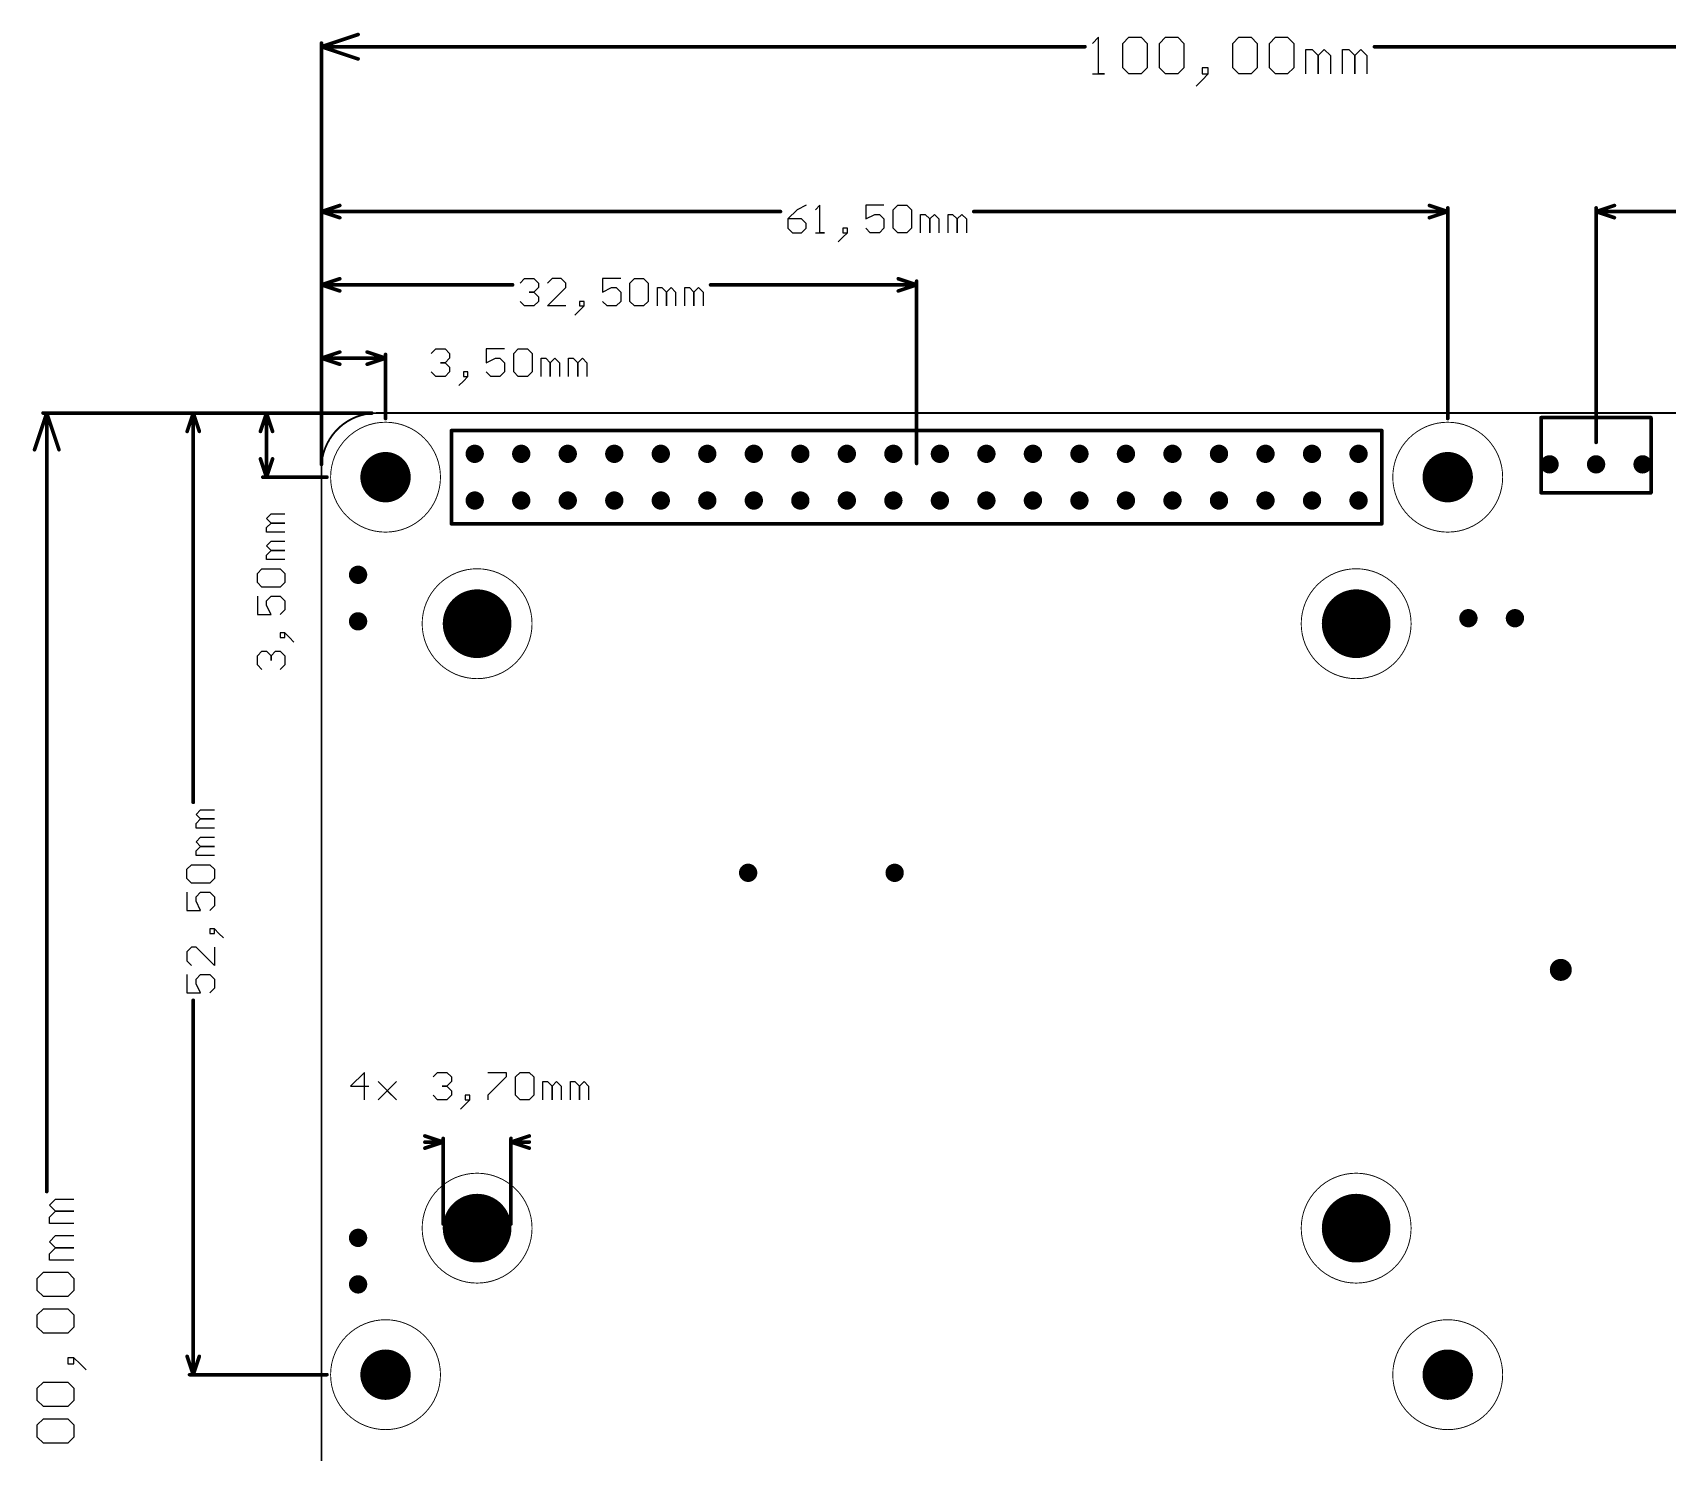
# Model space of a CAD drawing. Header units: millimetres. Extents: x -16 to 144, y -25 to 121.
# Drawn here: x -15.8 to 73.5, y 43.3 to 120.8 of the extents above; entities that cross this region are included whole.
import ezdxf

# ---------------------------------------------------------------- set-up
doc = ezdxf.new("R2010")
doc.units = ezdxf.units.MM
for name, color, linetype in [('Mechanical1', 6, 'Continuous'), ('Mechanical10', 56, 'Continuous'), ('Mechanical15', 56, 'Continuous'), ('PadHoleLayer', 156, 'Continuous')]:
    doc.layers.add(name, color=color, linetype=linetype)

# ---------------------------------------------------------------- blocks, each defined once
blk = doc.blocks.new('CON_HDR_P254_1X02_STR_4')
at = {"layer": 'PadHoleLayer', "const_width": 0.5}
for points in [[(-1.52, 0, 1), (-1.02, 0, 1)], [(1.02, 0, 1), (1.52, 0, 1)]]:
    blk.add_lwpolyline(points, format="xyb", close=True, dxfattribs=at)
blk = doc.blocks.new('CON_HDR_P254_2X20M_STR_164')
at = {"layer": 'PadHoleLayer', "const_width": 0.5}
for points in [[(-24.38, 1.275, 1), (-23.88, 1.275, 1)], [(-21.84, 1.275, 1), (-21.34, 1.275, 1)], [(-19.3, 1.275, 1), (-18.8, 1.275, 1)], [(-16.76, 1.275, 1), (-16.26, 1.275, 1)], [(-14.22, 1.275, 1), (-13.72, 1.275, 1)], [(-11.68, 1.275, 1), (-11.18, 1.275, 1)], [(-9.14, 1.275, 1), (-8.64, 1.275, 1)], [(-6.6, 1.275, 1), (-6.1, 1.275, 1)], [(-4.06, 1.275, 1), (-3.56, 1.275, 1)], [(-1.52, 1.275, 1), (-1.02, 1.275, 1)], [(1.02, 1.275, 1), (1.52, 1.275, 1)], [(3.56, 1.275, 1), (4.06, 1.275, 1)], [(6.1, 1.275, 1), (6.6, 1.275, 1)], [(8.64, 1.275, 1), (9.14, 1.275, 1)], [(11.18, 1.275, 1), (11.68, 1.275, 1)], [(13.72, 1.275, 1), (14.22, 1.275, 1)], [(16.26, 1.275, 1), (16.76, 1.275, 1)], [(18.8, 1.275, 1), (19.3, 1.275, 1)], [(21.34, 1.275, 1), (21.84, 1.275, 1)], [(23.88, 1.275, 1), (24.38, 1.275, 1)], [(-24.38, -1.275, 1), (-23.88, -1.275, 1)], [(-21.84, -1.275, 1), (-21.34, -1.275, 1)], [(-19.3, -1.275, 1), (-18.8, -1.275, 1)], [(-16.76, -1.275, 1), (-16.26, -1.275, 1)], [(-14.22, -1.275, 1), (-13.72, -1.275, 1)], [(-11.68, -1.275, 1), (-11.18, -1.275, 1)], [(-9.14, -1.275, 1), (-8.64, -1.275, 1)], [(-6.6, -1.275, 1), (-6.1, -1.275, 1)], [(-4.06, -1.275, 1), (-3.56, -1.275, 1)], [(-1.52, -1.275, 1), (-1.02, -1.275, 1)], [(1.02, -1.275, 1), (1.52, -1.275, 1)], [(3.56, -1.275, 1), (4.06, -1.275, 1)], [(6.1, -1.275, 1), (6.6, -1.275, 1)], [(8.64, -1.275, 1), (9.14, -1.275, 1)], [(11.18, -1.275, 1), (11.68, -1.275, 1)], [(13.72, -1.275, 1), (14.22, -1.275, 1)], [(16.26, -1.275, 1), (16.76, -1.275, 1)], [(18.8, -1.275, 1), (19.3, -1.275, 1)], [(21.34, -1.275, 1), (21.84, -1.275, 1)], [(23.88, -1.275, 1), (24.38, -1.275, 1)]]:
    blk.add_lwpolyline(points, format="xyb", close=True, dxfattribs=at)
blk = doc.blocks.new('CON_HDR_P254_1X02_STR_165')
at = {"layer": 'PadHoleLayer', "const_width": 0.5}
for points in [[(-1.52, 0, 1), (-1.02, 0, 1)], [(1.02, 0, 1), (1.52, 0, 1)]]:
    blk.add_lwpolyline(points, format="xyb", close=True, dxfattribs=at)
blk = doc.blocks.new('CON_GCT_MEM2055_R_B_256')
at = {"layer": 'PadHoleLayer', "const_width": 0.5}
for points in [[(-5.2, 3.5, 1), (-4.7, 3.5, 1)], [(2.8, 3.5, 1), (3.3, 3.5, 1)]]:
    blk.add_lwpolyline(points, format="xyb", close=True, dxfattribs=at)
blk = doc.blocks.new('SKT_HRW_S8411_45R_261')
at = {"layer": 'PadHoleLayer', "const_width": 0.6}
for points in [[(-0.3, 3.725, 1), (0.3, 3.725, 1)], [(-0.3, -3.725, 1), (0.3, -3.725, 1)]]:
    blk.add_lwpolyline(points, format="xyb", close=True, dxfattribs=at)
blk = doc.blocks.new('OPT_VSH_TSOP3XXXX_264')
at = {"layer": 'PadHoleLayer', "const_width": 0.5}
for points in [[(-2.79, 0, 1), (-2.29, 0, 1)], [(-0.25, 0, 1), (0.25, 0, 1)], [(2.29, 0, 1), (2.79, 0, 1)]]:
    blk.add_lwpolyline(points, format="xyb", close=True, dxfattribs=at)
blk = doc.blocks.new('PCB_MH_H270_C600_273')
at = {"layer": 'PadHoleLayer', "const_width": 1.35}
blk.add_lwpolyline([(-0.675, 0, 1), (0.675, 0, 1)], format="xyb", close=True, dxfattribs=at)
blk = doc.blocks.new('PCB_MH_H270_C600_274')
at = {"layer": 'PadHoleLayer', "const_width": 1.35}
blk.add_lwpolyline([(-0.675, 0, 1), (0.675, 0, 1)], format="xyb", close=True, dxfattribs=at)
blk = doc.blocks.new('PCB_MH_H270_C600_275')
at = {"layer": 'PadHoleLayer', "const_width": 1.35}
blk.add_lwpolyline([(-0.675, 0, 1), (0.675, 0, 1)], format="xyb", close=True, dxfattribs=at)
blk = doc.blocks.new('PCB_MH_H270_C600_282')
at = {"layer": 'PadHoleLayer', "const_width": 1.35}
blk.add_lwpolyline([(-0.675, 0, 1), (0.675, 0, 1)], format="xyb", close=True, dxfattribs=at)
blk = doc.blocks.new('CON_HDR_P254_1X02_STR_288')
at = {"layer": 'PadHoleLayer', "const_width": 0.5}
for points in [[(-1.52, 0, 1), (-1.02, 0, 1)], [(1.02, 0, 1), (1.52, 0, 1)]]:
    blk.add_lwpolyline(points, format="xyb", close=True, dxfattribs=at)
blk = doc.blocks.new('PCB_WRT_9774015151_294')
at = {"layer": 'PadHoleLayer', "const_width": 1.85}
blk.add_lwpolyline([(-0.925, 0, 1), (0.925, 0, 1)], format="xyb", close=True, dxfattribs=at)
blk = doc.blocks.new('PCB_WRT_9774015151_295')
at = {"layer": 'PadHoleLayer', "const_width": 1.85}
blk.add_lwpolyline([(-0.925, 0, 1), (0.925, 0, 1)], format="xyb", close=True, dxfattribs=at)
blk = doc.blocks.new('PCB_WRT_9774015151_296')
at = {"layer": 'PadHoleLayer', "const_width": 1.85}
blk.add_lwpolyline([(-0.925, 0, 1), (0.925, 0, 1)], format="xyb", close=True, dxfattribs=at)
blk = doc.blocks.new('PCB_WRT_9774015151_297')
at = {"layer": 'PadHoleLayer', "const_width": 1.85}
blk.add_lwpolyline([(-0.925, 0, 1), (0.925, 0, 1)], format="xyb", close=True, dxfattribs=at)

msp = doc.modelspace()

# ---------------------------------------------------------------- linework, layer by layer
at = {"layer": 'Mechanical1', "const_width": 0.1}
msp.add_lwpolyline([(0, 97, -0.414214), (3, 100)], format="xyb", dxfattribs=at)
for points in [[(3, 100), (97, 100)], [(0, 97), (0, 3)]]:
    msp.add_lwpolyline(points, dxfattribs=at)
at = {"layer": 'Mechanical1', "const_width": 0.05}
for points in [[(2.975, 100, 1), (3.025, 100, 1)], [(2.975, 100, 1), (3.025, 100, 1)], [(-0.025, 97, 1), (0.025, 97, 1)], [(-0.025, 97, 1), (0.025, 97, 1)]]:
    msp.add_lwpolyline(points, format="xyb", close=True, dxfattribs=at)
at = {"layer": 'Mechanical10'}
for p, q in [((42.429, 120.514), (42.096, 120.181)), ((42.429, 118.515), (42.429, 120.514)), ((43.762, 120.181), (44.095, 120.514)), ((44.095, 120.514), (44.762, 120.514)), ((44.762, 120.514), (45.095, 120.181)), ((45.761, 120.181), (46.095, 120.514)), ((46.095, 120.514), (46.761, 120.514)), ((46.761, 120.514), (47.094, 120.181)), ((49.76, 120.181), (50.093, 120.514)), ((50.093, 120.514), (50.76, 120.514)), ((50.76, 120.514), (51.093, 120.181)), ((51.76, 120.181), (52.093, 120.514)), ((52.093, 120.514), (52.759, 120.514)), ((52.759, 120.514), (53.092, 120.181)), ((43.762, 118.848), (43.762, 120.181)), ((45.095, 120.181), (45.095, 118.848)), ((45.761, 118.848), (45.761, 120.181)), ((47.094, 120.181), (47.094, 118.848)), ((49.76, 118.848), (49.76, 120.181)), ((51.093, 120.181), (51.093, 118.848)), ((51.76, 118.848), (51.76, 120.181)), ((53.092, 120.181), (53.092, 118.848)), ((53.759, 118.515), (53.759, 119.848)), ((53.759, 119.848), (54.092, 119.848)), ((54.092, 119.848), (54.425, 119.514)), ((54.425, 119.514), (54.759, 119.848)), ((54.759, 119.848), (55.092, 119.514)), ((55.758, 118.515), (55.758, 119.848)), ((55.758, 119.848), (56.091, 119.848)), ((56.091, 119.848), (56.425, 119.514)), ((56.425, 119.514), (56.758, 119.848)), ((56.758, 119.848), (57.091, 119.514)), ((44.095, 118.515), (43.762, 118.848)), ((45.095, 118.848), (44.762, 118.515)), ((46.095, 118.515), (45.761, 118.848)), ((47.094, 118.848), (46.761, 118.515)), ((48.427, 118.848), (48.094, 118.848)), ((48.094, 118.848), (48.094, 118.515)), ((48.427, 118.515), (48.427, 118.848)), ((50.093, 118.515), (49.76, 118.848)), ((51.093, 118.848), (50.76, 118.515)), ((52.093, 118.515), (51.76, 118.848)), ((53.092, 118.848), (52.759, 118.515)), ((54.425, 119.514), (54.425, 118.515)), ((54.425, 118.515), (54.425, 119.514)), ((55.092, 119.514), (55.092, 118.515)), ((56.425, 119.514), (56.425, 118.515)), ((56.425, 118.515), (56.425, 119.514)), ((57.091, 119.514), (57.091, 118.515)), ((42.096, 118.515), (42.762, 118.515)), ((42.762, 118.515), (42.429, 118.515)), ((44.762, 118.515), (44.095, 118.515)), ((46.761, 118.515), (46.095, 118.515)), ((48.094, 118.181), (47.761, 117.848)), ((48.094, 118.181), (48.427, 118.515)), ((48.094, 118.515), (48.427, 118.515)), ((48.427, 118.515), (48.094, 118.181)), ((50.76, 118.515), (50.093, 118.515)), ((52.759, 118.515), (52.093, 118.515)), ((-14.848, 56.758), (-14.514, 57.091)), ((-14.514, 56.425), (-14.848, 56.758)), ((-14.848, 56.091), (-14.514, 56.425)), ((-14.514, 57.091), (-13.515, 57.091)), ((-14.514, 56.425), (-13.515, 56.425)), ((-13.515, 56.425), (-14.514, 56.425)), ((-14.848, 55.758), (-14.848, 56.091)), ((-13.515, 55.758), (-14.848, 55.758)), ((-14.848, 54.759), (-14.514, 55.092)), ((-14.514, 54.425), (-14.848, 54.759)), ((-14.514, 55.092), (-13.515, 55.092)), ((-14.848, 54.092), (-14.514, 54.425)), ((-14.848, 53.759), (-14.848, 54.092)), ((-13.515, 53.759), (-14.848, 53.759)), ((-14.514, 54.425), (-13.515, 54.425)), ((-13.515, 54.425), (-14.514, 54.425)), ((-15.514, 52.759), (-15.181, 53.092)), ((-15.514, 52.093), (-15.514, 52.759)), ((-15.181, 53.092), (-13.848, 53.092)), ((-13.848, 53.092), (-13.515, 52.759)), ((-13.515, 52.759), (-13.515, 52.093)), ((-15.181, 51.76), (-15.514, 52.093)), ((-13.515, 52.093), (-13.848, 51.76)), ((-15.514, 50.76), (-15.181, 51.093)), ((-13.848, 51.76), (-15.181, 51.76)), ((-15.181, 51.093), (-13.848, 51.093)), ((-13.848, 51.093), (-13.515, 50.76)), ((-15.514, 50.093), (-15.514, 50.76)), ((-15.181, 49.76), (-15.514, 50.093)), ((-13.515, 50.093), (-13.848, 49.76)), ((-13.515, 50.76), (-13.515, 50.093)), ((-13.848, 49.76), (-15.181, 49.76)), ((-13.515, 48.427), (-13.848, 48.427)), ((-13.848, 48.427), (-13.848, 48.094)), ((-13.181, 48.094), (-13.515, 48.427)), ((-13.515, 48.094), (-13.515, 48.427)), ((-13.515, 48.427), (-13.181, 48.094)), ((-13.848, 48.094), (-13.515, 48.094)), ((-13.181, 48.094), (-12.848, 47.761)), ((-15.514, 46.761), (-15.181, 47.094)), ((-15.514, 46.095), (-15.514, 46.761)), ((-15.181, 47.094), (-13.848, 47.094)), ((-13.848, 47.094), (-13.515, 46.761)), ((-13.515, 46.761), (-13.515, 46.095)), ((-15.181, 45.761), (-15.514, 46.095)), ((-13.848, 45.761), (-15.181, 45.761)), ((-13.515, 46.095), (-13.848, 45.761)), ((-15.514, 44.762), (-15.181, 45.095)), ((-15.514, 44.095), (-15.514, 44.762)), ((-15.181, 45.095), (-13.848, 45.095)), ((-13.848, 45.095), (-13.515, 44.762)), ((-13.515, 44.762), (-13.515, 44.095)), ((-15.181, 43.762), (-15.514, 44.095)), ((-13.848, 43.762), (-15.181, 43.762)), ((-13.515, 44.095), (-13.848, 43.762))]:
    msp.add_line(p, q, dxfattribs=at)
at = {"layer": 'Mechanical10', "const_width": 0.2}
for points in [[(0, 120), (2, 120.667)], [(0, 97.25), (0, 120.2)], [(0, 120), (2, 119.333)], [(0, 120), (41.69, 120)], [(57.498, 120), (100, 120)], [(-15.667, 98), (-15, 100)], [(-15.2, 100), (2.75, 100)], [(-15, 100), (-14.333, 98)], [(-15, 57.498), (-15, 100)]]:
    msp.add_lwpolyline(points, dxfattribs=at)
at = {"layer": 'Mechanical10', "const_width": 0.1}
for points in [[(1.95, 120.667, 1), (2.05, 120.667, 1)], [(-0.05, 120.2, 1), (0.05, 120.2, 1)], [(-0.05, 120, 1), (0.05, 120, 1)], [(-0.05, 120, 1), (0.05, 120, 1)], [(-0.05, 120, 1), (0.05, 120, 1)], [(41.64, 120, 1), (41.74, 120, 1)], [(57.448, 120, 1), (57.548, 120, 1)], [(1.95, 119.333, 1), (2.05, 119.333, 1)], [(-15.25, 100, 1), (-15.15, 100, 1)], [(-15.05, 100, 1), (-14.95, 100, 1)], [(-15.05, 100, 1), (-14.95, 100, 1)], [(-15.05, 100, 1), (-14.95, 100, 1)], [(2.7, 100, 1), (2.8, 100, 1)], [(-15.717, 98, 1), (-15.617, 98, 1)], [(-14.383, 98, 1), (-14.283, 98, 1)], [(-0.05, 97.25, 1), (0.05, 97.25, 1)], [(-15.05, 57.498, 1), (-14.95, 57.498, 1)]]:
    msp.add_lwpolyline(points, format="xyb", close=True, dxfattribs=at)
at = {"layer": 'Mechanical15'}
for p, q in [((25.97, 111.098), (25.47, 110.598)), ((26.47, 111.347), (25.97, 111.098)), ((27.22, 111.347), (26.97, 111.098)), ((27.22, 109.848), (27.22, 111.347)), ((30.718, 111.347), (29.719, 111.347)), ((29.719, 111.347), (29.719, 110.598)), ((29.719, 110.598), (30.219, 110.848)), ((30.219, 110.848), (30.469, 110.848)), ((30.469, 110.848), (30.718, 110.598)), ((31.218, 111.098), (31.468, 111.347)), ((31.218, 110.098), (31.218, 111.098)), ((31.468, 111.347), (31.968, 111.347)), ((31.968, 111.347), (32.218, 111.098)), ((32.218, 111.098), (32.218, 110.098)), ((32.718, 109.848), (32.718, 110.848)), ((32.718, 110.848), (32.968, 110.848)), ((32.968, 110.848), (33.218, 110.598)), ((33.218, 110.598), (33.468, 110.848)), ((33.468, 110.848), (33.718, 110.598)), ((34.217, 109.848), (34.217, 110.848)), ((34.217, 110.848), (34.467, 110.848)), ((34.467, 110.848), (34.717, 110.598)), ((34.717, 110.598), (34.967, 110.848)), ((34.967, 110.848), (35.217, 110.598)), ((25.47, 110.598), (25.47, 110.098)), ((26.22, 110.598), (25.47, 110.598)), ((25.47, 110.098), (25.72, 109.848)), ((25.72, 109.848), (26.22, 109.848)), ((26.47, 110.348), (26.22, 110.598)), ((26.22, 109.848), (26.47, 110.098)), ((26.47, 110.098), (26.47, 110.348)), ((26.97, 109.848), (27.47, 109.848)), ((27.47, 109.848), (27.22, 109.848)), ((28.719, 110.098), (28.469, 110.098)), ((28.469, 110.098), (28.469, 109.848)), ((28.469, 109.598), (28.719, 109.848)), ((28.469, 109.848), (28.719, 109.848)), ((28.719, 109.848), (28.469, 109.598)), ((28.719, 109.848), (28.719, 110.098)), ((29.969, 109.848), (29.719, 110.098)), ((30.469, 109.848), (29.969, 109.848)), ((30.718, 110.098), (30.469, 109.848)), ((30.718, 110.598), (30.718, 110.098)), ((31.468, 109.848), (31.218, 110.098)), ((31.968, 109.848), (31.468, 109.848)), ((32.218, 110.098), (31.968, 109.848)), ((33.218, 110.598), (33.218, 109.848)), ((33.218, 109.848), (33.218, 110.598)), ((33.718, 110.598), (33.718, 109.848)), ((34.717, 110.598), (34.717, 109.848)), ((34.717, 109.848), (34.717, 110.598)), ((35.217, 110.598), (35.217, 109.848)), ((28.469, 109.598), (28.219, 109.348)), ((10.845, 107.098), (11.095, 107.347)), ((11.095, 107.347), (11.595, 107.347)), ((11.595, 107.347), (11.845, 107.098)), ((12.595, 107.347), (12.345, 107.098)), ((13.094, 107.347), (12.595, 107.347)), ((13.344, 107.098), (13.094, 107.347)), ((16.343, 107.347), (15.344, 107.347)), ((15.344, 107.347), (15.344, 106.598)), ((16.843, 107.098), (17.093, 107.347)), ((17.093, 107.347), (17.593, 107.347)), ((17.593, 107.347), (17.843, 107.098)), ((11.595, 106.598), (11.345, 106.598)), ((11.345, 106.598), (11.595, 106.598)), ((11.845, 106.848), (11.595, 106.598)), ((11.595, 106.598), (11.845, 106.348)), ((11.845, 107.098), (11.845, 106.848)), ((11.845, 106.348), (11.845, 106.098)), ((12.345, 105.848), (13.344, 106.848)), ((13.344, 106.848), (13.344, 107.098)), ((15.344, 106.598), (15.844, 106.848)), ((15.844, 106.848), (16.094, 106.848)), ((16.094, 106.848), (16.343, 106.598)), ((16.343, 106.598), (16.343, 106.098)), ((16.843, 106.098), (16.843, 107.098)), ((17.843, 107.098), (17.843, 106.098)), ((18.343, 105.848), (18.343, 106.848)), ((18.343, 106.848), (18.593, 106.848)), ((18.593, 106.848), (18.843, 106.598)), ((18.843, 106.598), (19.093, 106.848)), ((18.843, 106.598), (18.843, 105.848)), ((18.843, 105.848), (18.843, 106.598)), ((19.093, 106.848), (19.342, 106.598)), ((19.342, 106.598), (19.342, 105.848)), ((19.842, 105.848), (19.842, 106.848)), ((19.842, 106.848), (20.092, 106.848)), ((20.092, 106.848), (20.342, 106.598)), ((20.342, 106.598), (20.592, 106.848)), ((20.342, 106.598), (20.342, 105.848)), ((20.342, 105.848), (20.342, 106.598)), ((20.592, 106.848), (20.842, 106.598)), ((20.842, 106.598), (20.842, 105.848)), ((11.095, 105.848), (10.845, 106.098)), ((11.595, 105.848), (11.095, 105.848)), ((11.845, 106.098), (11.595, 105.848)), ((13.344, 105.848), (12.345, 105.848)), ((14.094, 105.598), (13.844, 105.348)), ((14.344, 106.098), (14.094, 106.098)), ((14.094, 106.098), (14.094, 105.848)), ((14.094, 105.598), (14.344, 105.848)), ((14.094, 105.848), (14.344, 105.848)), ((14.344, 105.848), (14.094, 105.598)), ((14.344, 105.848), (14.344, 106.098)), ((15.594, 105.848), (15.344, 106.098)), ((16.094, 105.848), (15.594, 105.848)), ((16.343, 106.098), (16.094, 105.848)), ((17.093, 105.848), (16.843, 106.098)), ((17.593, 105.848), (17.093, 105.848)), ((17.843, 106.098), (17.593, 105.848)), ((6, 103.25), (6.25, 103.5)), ((6.25, 103.5), (6.75, 103.5)), ((6.75, 102.75), (6.5, 102.75)), ((6.5, 102.75), (6.75, 102.75)), ((6.75, 103.5), (7, 103.25)), ((7, 103), (6.75, 102.75)), ((6.75, 102.75), (7, 102.5)), ((7, 103.25), (7, 103)), ((9.999, 103.5), (8.999, 103.5)), ((8.999, 103.5), (8.999, 102.75)), ((8.999, 102.75), (9.499, 103)), ((9.499, 103), (9.749, 103)), ((9.749, 103), (9.999, 102.75)), ((9.999, 102.75), (9.999, 102.25)), ((10.499, 103.25), (10.748, 103.5)), ((10.499, 102.25), (10.499, 103.25)), ((10.748, 103.5), (11.248, 103.5)), ((11.248, 103.5), (11.498, 103.25)), ((11.498, 103.25), (11.498, 102.25)), ((11.998, 102), (11.998, 103)), ((11.998, 103), (12.248, 103)), ((12.248, 103), (12.498, 102.75)), ((12.498, 102.75), (12.748, 103)), ((12.498, 102.75), (12.498, 102)), ((12.498, 102), (12.498, 102.75)), ((12.748, 103), (12.998, 102.75)), ((12.998, 102.75), (12.998, 102)), ((13.498, 102), (13.498, 103)), ((13.498, 103), (13.747, 103)), ((13.747, 103), (13.997, 102.75)), ((13.997, 102.75), (14.247, 103)), ((13.997, 102.75), (13.997, 102)), ((13.997, 102), (13.997, 102.75)), ((14.247, 103), (14.497, 102.75)), ((14.497, 102.75), (14.497, 102)), ((6.25, 102), (6, 102.25)), ((6.75, 102), (6.25, 102)), ((7, 102.25), (6.75, 102)), ((7, 102.5), (7, 102.25)), ((7.999, 102.25), (7.749, 102.25)), ((7.749, 102.25), (7.749, 102)), ((7.749, 101.75), (7.999, 102)), ((7.749, 102), (7.999, 102)), ((7.999, 102), (7.749, 101.75)), ((7.999, 102), (7.999, 102.25)), ((9.249, 102), (8.999, 102.25)), ((9.749, 102), (9.249, 102)), ((9.999, 102.25), (9.749, 102)), ((10.748, 102), (10.499, 102.25)), ((11.248, 102), (10.748, 102)), ((11.498, 102.25), (11.248, 102)), ((7.749, 101.75), (7.5, 101.5)), ((-3, 94.247), (-2.75, 94.497)), ((-2.75, 93.997), (-3, 94.247)), ((-3, 93.747), (-2.75, 93.997)), ((-3, 93.498), (-3, 93.747)), ((-2.75, 94.497), (-2, 94.497)), ((-2.75, 93.997), (-2, 93.997)), ((-2, 93.997), (-2.75, 93.997)), ((-2, 93.498), (-3, 93.498)), ((-3, 92.748), (-2.75, 92.998)), ((-2.75, 92.998), (-2, 92.998)), ((-2.75, 92.498), (-3, 92.748)), ((-3, 92.248), (-2.75, 92.498)), ((-3, 91.998), (-3, 92.248)), ((-2, 91.998), (-3, 91.998)), ((-2.75, 92.498), (-2, 92.498)), ((-2, 92.498), (-2.75, 92.498)), ((-3.5, 91.248), (-3.25, 91.498)), ((-3.5, 90.748), (-3.5, 91.248)), ((-3.25, 91.498), (-2.25, 91.498)), ((-2.25, 91.498), (-2, 91.248)), ((-2, 91.248), (-2, 90.748)), ((-3.25, 90.499), (-3.5, 90.748)), ((-2.25, 90.499), (-3.25, 90.499)), ((-2, 90.748), (-2.25, 90.499)), ((-3.5, 89.999), (-3.5, 88.999)), ((-3, 89.749), (-2.75, 89.999)), ((-3, 89.499), (-3, 89.749)), ((-2.75, 88.999), (-3, 89.499)), ((-2.75, 89.999), (-2.25, 89.999)), ((-2.25, 89.999), (-2, 89.749)), ((-2, 89.749), (-2, 89.249)), ((-3.5, 88.999), (-2.75, 88.999)), ((-2, 89.249), (-2.25, 88.999)), ((-2, 87.999), (-2.25, 87.999)), ((-2.25, 87.999), (-2.25, 87.749)), ((-2.25, 87.749), (-2, 87.749)), ((-1.75, 87.749), (-2, 87.999)), ((-2, 87.749), (-2, 87.999)), ((-2, 87.999), (-1.75, 87.749)), ((-1.75, 87.749), (-1.5, 87.5)), ((-3.5, 86.75), (-3.25, 87)), ((-3.5, 86.25), (-3.5, 86.75)), ((-3.25, 87), (-3, 87)), ((-3, 87), (-2.75, 86.75)), ((-2.75, 86.75), (-2.5, 87)), ((-2.75, 86.75), (-2.75, 86.5)), ((-2.75, 86.5), (-2.75, 86.75)), ((-2.5, 87), (-2.25, 87)), ((-2.25, 87), (-2, 86.75)), ((-2, 86.75), (-2, 86.25)), ((-3.25, 86), (-3.5, 86.25)), ((-2, 86.25), (-2.25, 86)), ((-6.848, 78.092), (-6.598, 78.342)), ((-6.598, 77.842), (-6.848, 78.092)), ((-6.848, 77.592), (-6.598, 77.842)), ((-6.598, 78.342), (-5.848, 78.342)), ((-6.598, 77.842), (-5.848, 77.842)), ((-5.848, 77.842), (-6.598, 77.842)), ((-6.848, 77.342), (-6.848, 77.592)), ((-5.848, 77.342), (-6.848, 77.342)), ((-6.848, 76.593), (-6.598, 76.842)), ((-6.598, 76.842), (-5.848, 76.842)), ((-6.598, 76.343), (-6.848, 76.593)), ((-6.848, 76.093), (-6.598, 76.343)), ((-6.848, 75.843), (-6.848, 76.093)), ((-6.598, 76.343), (-5.848, 76.343)), ((-5.848, 76.343), (-6.598, 76.343)), ((-7.347, 75.093), (-7.098, 75.343)), ((-7.347, 74.593), (-7.347, 75.093)), ((-7.098, 75.343), (-6.098, 75.343)), ((-5.848, 75.843), (-6.848, 75.843)), ((-6.098, 75.343), (-5.848, 75.093)), ((-5.848, 75.093), (-5.848, 74.593)), ((-7.098, 74.343), (-7.347, 74.593)), ((-6.098, 74.343), (-7.098, 74.343)), ((-5.848, 74.593), (-6.098, 74.343)), ((-7.347, 73.843), (-7.347, 72.844)), ((-6.848, 73.594), (-6.598, 73.843)), ((-6.848, 73.344), (-6.848, 73.594)), ((-6.598, 72.844), (-6.848, 73.344)), ((-6.598, 73.843), (-6.098, 73.843)), ((-6.098, 73.843), (-5.848, 73.594)), ((-5.848, 73.594), (-5.848, 73.094)), ((-7.347, 72.844), (-6.598, 72.844)), ((-5.848, 73.094), (-6.098, 72.844)), ((-5.848, 71.844), (-6.098, 71.844)), ((-6.098, 71.844), (-6.098, 71.594)), ((-6.098, 71.594), (-5.848, 71.594)), ((-5.598, 71.594), (-5.848, 71.844)), ((-5.848, 71.594), (-5.848, 71.844)), ((-5.848, 71.844), (-5.598, 71.594)), ((-5.598, 71.594), (-5.348, 71.344)), ((-7.098, 70.844), (-7.347, 70.594)), ((-7.347, 70.594), (-7.347, 70.095)), ((-6.848, 70.844), (-7.098, 70.844)), ((-5.848, 69.845), (-6.848, 70.844)), ((-5.848, 70.844), (-5.848, 69.845)), ((-7.347, 70.095), (-7.098, 69.845)), ((-7.347, 69.345), (-7.347, 68.345)), ((-6.848, 69.095), (-6.598, 69.345)), ((-6.848, 68.845), (-6.848, 69.095)), ((-6.598, 68.345), (-6.848, 68.845)), ((-6.598, 69.345), (-6.098, 69.345)), ((-6.098, 69.345), (-5.848, 69.095)), ((-5.848, 69.095), (-5.848, 68.595)), ((-7.347, 68.345), (-6.598, 68.345)), ((-5.848, 68.595), (-6.098, 68.345)), ((2.345, 64.004), (1.596, 63.254)), ((2.345, 62.504), (2.345, 64.004)), ((3.095, 63.504), (4.095, 62.504)), ((4.095, 63.504), (3.095, 62.504)), ((3.595, 63.004), (4.095, 63.504)), ((6.094, 63.754), (6.344, 64.004)), ((6.344, 64.004), (6.844, 64.004)), ((6.844, 64.004), (7.094, 63.754)), ((7.094, 63.504), (6.844, 63.254)), ((7.094, 63.754), (7.094, 63.504)), ((9.093, 64.004), (10.093, 64.004)), ((10.093, 63.754), (9.093, 62.754)), ((10.093, 64.004), (10.093, 63.754)), ((10.593, 63.754), (10.843, 64.004)), ((10.593, 62.754), (10.593, 63.754)), ((10.843, 64.004), (11.343, 64.004)), ((11.343, 64.004), (11.592, 63.754)), ((11.592, 63.754), (11.592, 62.754)), ((12.092, 62.504), (12.092, 63.504)), ((12.092, 63.504), (12.342, 63.504)), ((12.342, 63.504), (12.592, 63.254)), ((12.592, 63.254), (12.842, 63.504)), ((12.842, 63.504), (13.092, 63.254)), ((13.592, 62.504), (13.592, 63.504)), ((13.592, 63.504), (13.842, 63.504)), ((13.842, 63.504), (14.092, 63.254)), ((14.092, 63.254), (14.342, 63.504)), ((14.342, 63.504), (14.591, 63.254)), ((1.596, 63.254), (2.595, 63.254)), ((4.095, 62.504), (3.595, 63.004)), ((6.344, 62.504), (6.094, 62.754)), ((6.844, 62.504), (6.344, 62.504)), ((6.844, 63.254), (6.594, 63.254)), ((6.594, 63.254), (6.844, 63.254)), ((6.844, 63.254), (7.094, 63.004)), ((7.094, 62.754), (6.844, 62.504)), ((7.094, 63.004), (7.094, 62.754)), ((8.094, 62.754), (7.844, 62.754)), ((7.844, 62.754), (7.844, 62.504)), ((7.844, 62.254), (8.094, 62.504)), ((7.844, 62.504), (8.094, 62.504)), ((8.094, 62.504), (7.844, 62.254)), ((8.094, 62.504), (8.094, 62.754)), ((9.093, 62.754), (9.093, 62.504)), ((10.843, 62.504), (10.593, 62.754)), ((11.343, 62.504), (10.843, 62.504)), ((11.592, 62.754), (11.343, 62.504)), ((12.592, 63.254), (12.592, 62.504)), ((12.592, 62.504), (12.592, 63.254)), ((13.092, 63.254), (13.092, 62.504)), ((14.092, 63.254), (14.092, 62.504)), ((14.092, 62.504), (14.092, 63.254)), ((14.591, 63.254), (14.591, 62.504)), ((7.844, 62.254), (7.594, 62.004))]:
    msp.add_line(p, q, dxfattribs=at)
at = {"layer": 'Mechanical15', "const_width": 0.2}
for points in [[(0, 111), (1, 111.333)], [(0, 97.25), (0, 111.2)], [(0, 111), (1, 110.667)], [(0, 111), (25.064, 111)], [(35.623, 111), (61.5, 111)], [(60.5, 111.333), (61.5, 111)], [(60.5, 110.667), (61.5, 111)], [(61.5, 99.7), (61.5, 111.2)], [(69.6, 111), (70.6, 111.333)], [(69.6, 98.4), (69.6, 111.2)], [(69.6, 111), (70.6, 110.667)], [(69.6, 111), (78.989, 111)], [(0, 107), (1, 107.333)], [(0, 97.2), (0, 107.2)], [(31.5, 107.333), (32.5, 107)], [(32.5, 97.25), (32.5, 107.2)], [(0, 107), (1, 106.667)], [(0, 107), (10.439, 107)], [(21.248, 107), (32.5, 107)], [(31.5, 106.667), (32.5, 107)], [(0, 103), (1, 103.333)], [(0, 97.25), (0, 103.2)], [(0, 103), (1, 102.667)], [(0, 103), (1.75, 103)], [(1.75, 103), (3.5, 103)], [(2.5, 103.333), (3.5, 103)], [(2.5, 102.667), (3.5, 103)], [(3.5, 99.7), (3.5, 103.2)], [(-7.333, 99), (-7, 100)], [(-7.2, 100), (2.75, 100)], [(-7, 100), (-6.667, 99)], [(-7, 78.748), (-7, 100)], [(-3.333, 99), (-3, 100)], [(-3.2, 100), (2.75, 100)], [(-3, 100), (-2.667, 99)], [(-3, 98.25), (-3, 100)], [(7.1, 99.045), (57.9, 99.045)], [(7.1, 93.955), (7.1, 99.045)], [(57.9, 93.955), (57.9, 99.045)], [(66.6, 99.75), (72.6, 99.75)], [(66.6, 95.65), (66.6, 99.75)], [(72.6, 95.65), (72.6, 99.75)], [(-3, 96.5), (-3, 98.25)], [(-3.333, 97.5), (-3, 96.5)], [(-3, 96.5), (-2.667, 97.5)], [(-3.2, 96.5), (0.3, 96.5)], [(66.6, 95.65), (72.6, 95.65)], [(7.1, 93.955), (57.9, 93.955)], [(-7, 47.5), (-7, 67.939)], [(5.65, 60.533), (6.65, 60.2)], [(5.65, 59.867), (6.65, 60.2)], [(5.65, 60.2), (6.65, 60.2)], [(6.65, 55.725), (6.65, 60.4)], [(10.35, 60.2), (11.35, 60.533)], [(10.35, 55.725), (10.35, 60.4)], [(10.35, 60.2), (11.35, 59.867)], [(10.35, 60.2), (11.35, 60.2)], [(-7.333, 48.5), (-7, 47.5)], [(-7, 47.5), (-6.667, 48.5)], [(-7.2, 47.5), (0.3, 47.5)]]:
    msp.add_lwpolyline(points, dxfattribs=at)
at = {"layer": 'Mechanical15'}
for points, const_width in [([(-0.05, 111.2, 1), (0.05, 111.2, 1)], 0.1), ([(-0.05, 111, 1), (0.05, 111, 1)], 0.1), ([(-0.05, 111, 1), (0.05, 111, 1)], 0.1), ([(-0.05, 111, 1), (0.05, 111, 1)], 0.1), ([(0.95, 111.333, 1), (1.05, 111.333, 1)], 0.1), ([(0.95, 110.667, 1), (1.05, 110.667, 1)], 0.1), ([(25.014, 111, 1), (25.114, 111, 1)], 0.1), ([(35.573, 111, 1), (35.673, 111, 1)], 0.1), ([(60.45, 111.333, 1), (60.55, 111.333, 1)], 0.1), ([(60.45, 110.667, 1), (60.55, 110.667, 1)], 0.1), ([(61.45, 111.2, 1), (61.55, 111.2, 1)], 0.1), ([(61.45, 111, 1), (61.55, 111, 1)], 0.1), ([(61.45, 111, 1), (61.55, 111, 1)], 0.1), ([(61.45, 111, 1), (61.55, 111, 1)], 0.1), ([(69.55, 111.2, 1), (69.65, 111.2, 1)], 0.1), ([(69.55, 111, 1), (69.65, 111, 1)], 0.1), ([(69.55, 111, 1), (69.65, 111, 1)], 0.1), ([(69.55, 111, 1), (69.65, 111, 1)], 0.1), ([(70.55, 111.333, 1), (70.65, 111.333, 1)], 0.1), ([(70.55, 110.667, 1), (70.65, 110.667, 1)], 0.1), ([(-0.05, 107.2, 1), (0.05, 107.2, 1)], 0.1), ([(0.95, 107.333, 1), (1.05, 107.333, 1)], 0.1), ([(31.45, 107.333, 1), (31.55, 107.333, 1)], 0.1), ([(32.45, 107.2, 1), (32.55, 107.2, 1)], 0.1), ([(-0.05, 107, 1), (0.05, 107, 1)], 0.1), ([(-0.05, 107, 1), (0.05, 107, 1)], 0.1), ([(-0.05, 107, 1), (0.05, 107, 1)], 0.1), ([(0.95, 106.667, 1), (1.05, 106.667, 1)], 0.1), ([(10.389, 107, 1), (10.489, 107, 1)], 0.1), ([(21.198, 107, 1), (21.298, 107, 1)], 0.1), ([(31.45, 106.667, 1), (31.55, 106.667, 1)], 0.1), ([(32.45, 107, 1), (32.55, 107, 1)], 0.1), ([(32.45, 107, 1), (32.55, 107, 1)], 0.1), ([(32.45, 107, 1), (32.55, 107, 1)], 0.1), ([(-0.05, 103.2, 1), (0.05, 103.2, 1)], 0.1), ([(-0.05, 103, 1), (0.05, 103, 1)], 0.1), ([(-0.05, 103, 1), (0.05, 103, 1)], 0.1), ([(-0.05, 103, 1), (0.05, 103, 1)], 0.1), ([(0.95, 103.333, 1), (1.05, 103.333, 1)], 0.1), ([(0.95, 102.667, 1), (1.05, 102.667, 1)], 0.1), ([(1.7, 103, 1), (1.8, 103, 1)], 0.1), ([(1.7, 103, 1), (1.8, 103, 1)], 0.1), ([(2.45, 103.333, 1), (2.55, 103.333, 1)], 0.1), ([(2.45, 102.667, 1), (2.55, 102.667, 1)], 0.1), ([(3.45, 103.2, 1), (3.55, 103.2, 1)], 0.1), ([(3.45, 103, 1), (3.55, 103, 1)], 0.1), ([(3.45, 103, 1), (3.55, 103, 1)], 0.1), ([(3.45, 103, 1), (3.55, 103, 1)], 0.1), ([(-7.25, 100, 1), (-7.15, 100, 1)], 0.1), ([(-7.05, 100, 1), (-6.95, 100, 1)], 0.1), ([(-7.05, 100, 1), (-6.95, 100, 1)], 0.1), ([(-7.05, 100, 1), (-6.95, 100, 1)], 0.1), ([(-3.25, 100, 1), (-3.15, 100, 1)], 0.1), ([(-3.05, 100, 1), (-2.95, 100, 1)], 0.1), ([(-3.05, 100, 1), (-2.95, 100, 1)], 0.1), ([(-3.05, 100, 1), (-2.95, 100, 1)], 0.1), ([(2.7, 100, 1), (2.8, 100, 1)], 0.1), ([(2.7, 100, 1), (2.8, 100, 1)], 0.1), ([(-7.383, 99, 1), (-7.283, 99, 1)], 0.1), ([(-6.717, 99, 1), (-6.617, 99, 1)], 0.1), ([(-3.383, 99, 1), (-3.283, 99, 1)], 0.1), ([(-2.717, 99, 1), (-2.617, 99, 1)], 0.1), ([(6.5, 96.5, 1), (0.5, 96.5, 1)], 0.05), ([(3.45, 99.7, 1), (3.55, 99.7, 1)], 0.1), ([(7.05, 99.045, 1), (7.15, 99.045, 1)], 0.1), ([(7.05, 99.045, 1), (7.15, 99.045, 1)], 0.1), ([(57.85, 99.045, 1), (57.95, 99.045, 1)], 0.1), ([(57.85, 99.045, 1), (57.95, 99.045, 1)], 0.1), ([(64.5, 96.5, 1), (58.5, 96.5, 1)], 0.05), ([(61.45, 99.7, 1), (61.55, 99.7, 1)], 0.1), ([(66.55, 99.75, 1), (66.65, 99.75, 1)], 0.1), ([(66.55, 99.75, 1), (66.65, 99.75, 1)], 0.1), ([(72.55, 99.75, 1), (72.65, 99.75, 1)], 0.1), ([(72.55, 99.75, 1), (72.65, 99.75, 1)], 0.1), ([(-3.05, 98.25, 1), (-2.95, 98.25, 1)], 0.1), ([(-3.05, 98.25, 1), (-2.95, 98.25, 1)], 0.1), ([(69.55, 98.4, 1), (69.65, 98.4, 1)], 0.1), ([(-3.383, 97.5, 1), (-3.283, 97.5, 1)], 0.1), ([(-2.717, 97.5, 1), (-2.617, 97.5, 1)], 0.1), ([(-0.05, 97.25, 1), (0.05, 97.25, 1)], 0.1), ([(-0.05, 97.25, 1), (0.05, 97.25, 1)], 0.1), ([(-0.05, 97.2, 1), (0.05, 97.2, 1)], 0.1), ([(4.85, 96.5, 1), (2.15, 96.5, 1)], 0.05), ([(32.45, 97.25, 1), (32.55, 97.25, 1)], 0.1), ([(62.85, 96.5, 1), (60.15, 96.5, 1)], 0.05), ([(-3.25, 96.5, 1), (-3.15, 96.5, 1)], 0.1), ([(-3.05, 96.5, 1), (-2.95, 96.5, 1)], 0.1), ([(-3.05, 96.5, 1), (-2.95, 96.5, 1)], 0.1), ([(-3.05, 96.5, 1), (-2.95, 96.5, 1)], 0.1), ([(0.25, 96.5, 1), (0.35, 96.5, 1)], 0.1), ([(0.488, 96.5, 1), (0.513, 96.5, 1)], 0.025), ([(2.138, 96.5, 1), (2.163, 96.5, 1)], 0.025), ([(4.838, 96.5, 1), (4.862, 96.5, 1)], 0.025), ([(6.488, 96.5, 1), (6.512, 96.5, 1)], 0.025), ([(58.488, 96.5, 1), (58.512, 96.5, 1)], 0.025), ([(60.137, 96.5, 1), (60.162, 96.5, 1)], 0.025), ([(62.837, 96.5, 1), (62.862, 96.5, 1)], 0.025), ([(64.487, 96.5, 1), (64.512, 96.5, 1)], 0.025), ([(66.55, 95.65, 1), (66.65, 95.65, 1)], 0.1), ([(66.55, 95.65, 1), (66.65, 95.65, 1)], 0.1), ([(72.55, 95.65, 1), (72.65, 95.65, 1)], 0.1), ([(72.55, 95.65, 1), (72.65, 95.65, 1)], 0.1), ([(7.05, 93.955, 1), (7.15, 93.955, 1)], 0.1), ([(7.05, 93.955, 1), (7.15, 93.955, 1)], 0.1), ([(57.85, 93.955, 1), (57.95, 93.955, 1)], 0.1), ([(57.85, 93.955, 1), (57.95, 93.955, 1)], 0.1), ([(11.5, 88.5, 1), (5.5, 88.5, 1)], 0.05), ([(59.5, 88.5, 1), (53.5, 88.5, 1)], 0.05), ([(10.35, 88.5, 1), (6.65, 88.5, 1)], 0.05), ([(58.35, 88.5, 1), (54.65, 88.5, 1)], 0.05), ([(5.488, 88.5, 1), (5.513, 88.5, 1)], 0.025), ([(6.638, 88.5, 1), (6.663, 88.5, 1)], 0.025), ([(10.338, 88.5, 1), (10.362, 88.5, 1)], 0.025), ([(11.488, 88.5, 1), (11.512, 88.5, 1)], 0.025), ([(53.488, 88.5, 1), (53.513, 88.5, 1)], 0.025), ([(54.638, 88.5, 1), (54.663, 88.5, 1)], 0.025), ([(58.338, 88.5, 1), (58.362, 88.5, 1)], 0.025), ([(59.488, 88.5, 1), (59.512, 88.5, 1)], 0.025), ([(-7.05, 78.748, 1), (-6.95, 78.748, 1)], 0.1), ([(-7.05, 67.939, 1), (-6.95, 67.939, 1)], 0.1), ([(5.6, 60.533, 1), (5.7, 60.533, 1)], 0.1), ([(5.6, 60.2, 1), (5.7, 60.2, 1)], 0.1), ([(5.6, 59.867, 1), (5.7, 59.867, 1)], 0.1), ([(6.6, 60.4, 1), (6.7, 60.4, 1)], 0.1), ([(6.6, 60.2, 1), (6.7, 60.2, 1)], 0.1), ([(6.6, 60.2, 1), (6.7, 60.2, 1)], 0.1), ([(6.6, 60.2, 1), (6.7, 60.2, 1)], 0.1), ([(10.3, 60.4, 1), (10.4, 60.4, 1)], 0.1), ([(10.3, 60.2, 1), (10.4, 60.2, 1)], 0.1), ([(10.3, 60.2, 1), (10.4, 60.2, 1)], 0.1), ([(10.3, 60.2, 1), (10.4, 60.2, 1)], 0.1), ([(11.3, 60.533, 1), (11.4, 60.533, 1)], 0.1), ([(11.3, 60.2, 1), (11.4, 60.2, 1)], 0.1), ([(11.3, 59.867, 1), (11.4, 59.867, 1)], 0.1), ([(11.5, 55.5, 1), (5.5, 55.5, 1)], 0.05), ([(59.5, 55.5, 1), (53.5, 55.5, 1)], 0.05), ([(10.35, 55.5, 1), (6.65, 55.5, 1)], 0.05), ([(58.35, 55.5, 1), (54.65, 55.5, 1)], 0.05), ([(5.488, 55.5, 1), (5.513, 55.5, 1)], 0.025), ([(6.6, 55.725, 1), (6.7, 55.725, 1)], 0.1), ([(6.638, 55.5, 1), (6.663, 55.5, 1)], 0.025), ([(10.3, 55.725, 1), (10.4, 55.725, 1)], 0.1), ([(10.338, 55.5, 1), (10.362, 55.5, 1)], 0.025), ([(11.488, 55.5, 1), (11.512, 55.5, 1)], 0.025), ([(53.488, 55.5, 1), (53.513, 55.5, 1)], 0.025), ([(54.638, 55.5, 1), (54.663, 55.5, 1)], 0.025), ([(58.338, 55.5, 1), (58.362, 55.5, 1)], 0.025), ([(59.488, 55.5, 1), (59.512, 55.5, 1)], 0.025), ([(6.5, 47.5, 1), (0.5, 47.5, 1)], 0.05), ([(64.5, 47.5, 1), (58.5, 47.5, 1)], 0.05), ([(-7.383, 48.5, 1), (-7.283, 48.5, 1)], 0.1), ([(-6.717, 48.5, 1), (-6.617, 48.5, 1)], 0.1), ([(4.85, 47.5, 1), (2.15, 47.5, 1)], 0.05), ([(62.85, 47.5, 1), (60.15, 47.5, 1)], 0.05), ([(-7.25, 47.5, 1), (-7.15, 47.5, 1)], 0.1), ([(-7.05, 47.5, 1), (-6.95, 47.5, 1)], 0.1), ([(-7.05, 47.5, 1), (-6.95, 47.5, 1)], 0.1), ([(-7.05, 47.5, 1), (-6.95, 47.5, 1)], 0.1), ([(0.25, 47.5, 1), (0.35, 47.5, 1)], 0.1), ([(0.488, 47.5, 1), (0.513, 47.5, 1)], 0.025), ([(2.138, 47.5, 1), (2.163, 47.5, 1)], 0.025), ([(4.838, 47.5, 1), (4.862, 47.5, 1)], 0.025), ([(6.488, 47.5, 1), (6.512, 47.5, 1)], 0.025), ([(58.488, 47.5, 1), (58.512, 47.5, 1)], 0.025), ([(60.137, 47.5, 1), (60.162, 47.5, 1)], 0.025), ([(62.837, 47.5, 1), (62.862, 47.5, 1)], 0.025), ([(64.487, 47.5, 1), (64.512, 47.5, 1)], 0.025)]:
    msp.add_lwpolyline(points, format="xyb", close=True, dxfattribs=dict(at, const_width=const_width))

# ---------------------------------------------------------------- block references
for name, p, rotation in [('CON_HDR_P254_2X20M_STR_164', (32.5, 96.5), 360), ('PCB_MH_H270_C600_282', (3.5, 96.5), 90), ('PCB_MH_H270_C600_274', (61.5, 96.5), 90), ('OPT_VSH_TSOP3XXXX_264', (69.6, 97.2), 180), ('CON_HDR_P254_1X02_STR_165', (2, 89.9), 90), ('PCB_WRT_9774015151_294', (8.5, 88.5), 180), ('PCB_WRT_9774015151_295', (56.5, 88.5), 180), ('CON_HDR_P254_1X02_STR_288', (63.9, 88.8), 180), ('CON_GCT_MEM2055_R_B_256', (28.25, 71.4), 360), ('SKT_HRW_S8411_45R_261', (71.4, 69.6), 270), ('PCB_WRT_9774015151_296', (8.5, 55.5), 180), ('PCB_WRT_9774015151_297', (56.5, 55.5), 180), ('CON_HDR_P254_1X02_STR_4', (2, 53.7), 90), ('PCB_MH_H270_C600_275', (3.5, 47.5), 90), ('PCB_MH_H270_C600_273', (61.5, 47.5), 90)]:
    msp.add_blockref(name, p, dxfattribs=dict(rotation=rotation))

doc.saveas('drawing.dxf')
